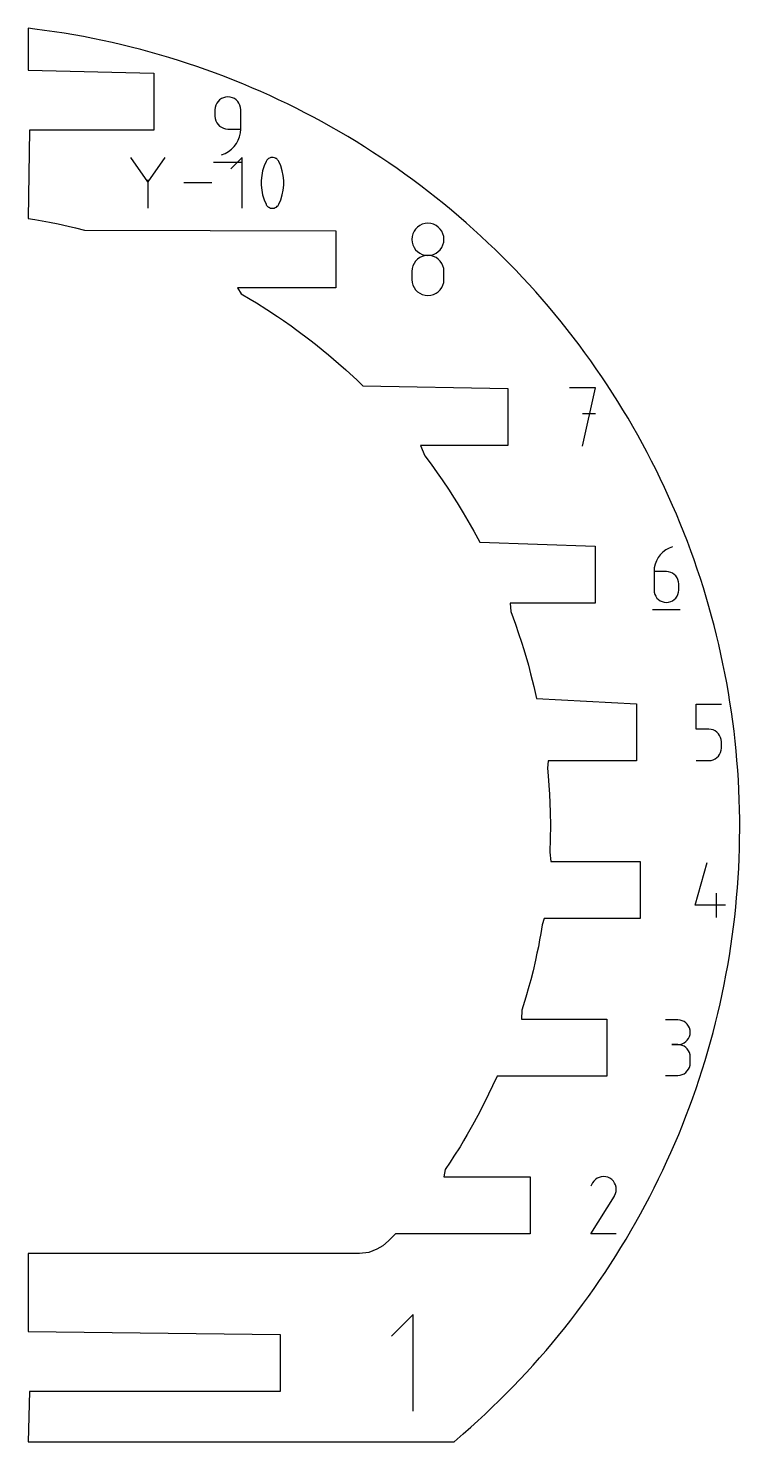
# Model space of a CAD drawing. Header units: metres. Extents: x 0 to 18, y 0 to 24.
# Drawn here: x 4.112 to 6.324, y 10.241 to 14.635 of the extents above; entities that cross this region are included whole.
import ezdxf

# ---------------------------------------------------------------- set-up
doc = ezdxf.new("R2010")
doc.units = ezdxf.units.M

msp = doc.modelspace()

# ---------------------------------------------------------------- linework, layer by layer
at = {"layer": 'annotation', "color": 1}
for p, q in [((4.712699, 14.416643), (4.707119, 14.412692)), ((4.718924, 14.419605), (4.712699, 14.416643)), ((4.725681, 14.421466), (4.718924, 14.419605)), ((4.732855, 14.422111), (4.725681, 14.421466)), ((4.740044, 14.421466), (4.732855, 14.422111)), ((4.732855, 14.422111), (4.732855, 14.422111)), ((4.746808, 14.419605), (4.740044, 14.421466)), ((4.753036, 14.416643), (4.746808, 14.419605)), ((4.758614, 14.412692), (4.753036, 14.416643)), ((4.693529, 14.389274), (4.692884, 14.382084)), ((4.692884, 14.382084), (4.692884, 14.36207)), ((4.695389, 14.396044), (4.693529, 14.389274)), ((4.69835, 14.402279), (4.695389, 14.396044)), ((4.702298, 14.407866), (4.69835, 14.402279)), ((4.707119, 14.412692), (4.702298, 14.407866)), ((4.76343, 14.407866), (4.758614, 14.412692)), ((4.767372, 14.402279), (4.76343, 14.407866)), ((4.770327, 14.396044), (4.767372, 14.402279)), ((4.772182, 14.389274), (4.770327, 14.396044)), ((4.772826, 14.382084), (4.772182, 14.389274)), ((4.772826, 14.322053), (4.772826, 14.382084)), ((4.772826, 14.382084), (4.772826, 14.382084)), ((4.692884, 14.36207), (4.692884, 14.36207)), ((4.692884, 14.36207), (4.693529, 14.354879)), ((4.693529, 14.354879), (4.695389, 14.348111)), ((4.695389, 14.348111), (4.69835, 14.341877)), ((4.69835, 14.341877), (4.702298, 14.336292)), ((4.702298, 14.336292), (4.707119, 14.331468)), ((4.707119, 14.331468), (4.712699, 14.327519)), ((4.712699, 14.327519), (4.718924, 14.324558)), ((4.718924, 14.324558), (4.725681, 14.322699)), ((4.725681, 14.322699), (4.732855, 14.322053)), ((4.732855, 14.322053), (4.772826, 14.322053)), ((4.759534, 14.276922), (4.765186, 14.287205)), ((4.765186, 14.287205), (4.769358, 14.298252)), ((4.769358, 14.298252), (4.771941, 14.309917)), ((4.771941, 14.309917), (4.772826, 14.322053)), ((4.712852, 14.242111), (4.724283, 14.246371)), ((4.712852, 14.242111), (4.712852, 14.242111)), ((4.724283, 14.246371), (4.734775, 14.252128)), ((4.734775, 14.252128), (4.744219, 14.259237)), ((4.744219, 14.259237), (4.752509, 14.267551)), ((4.752509, 14.267551), (4.759534, 14.276922)), ((4.484052, 14.157761), (4.43128, 14.234076)), ((4.536814, 14.234076), (4.484052, 14.157761)), ((4.687889, 14.219611), (4.777889, 14.219611)), ((4.777154, 14.234071), (4.741983, 14.19889)), ((4.777154, 14.075865), (4.777154, 14.234071)), ((4.845585, 14.207282), (4.841036, 14.192607)), ((4.851649, 14.221544), (4.845585, 14.207282)), ((4.853692, 14.22494), (4.851649, 14.221544)), ((4.851649, 14.221544), (4.851649, 14.221544)), ((4.856237, 14.227834), (4.853692, 14.22494)), ((4.859201, 14.230198), (4.856237, 14.227834)), ((4.862499, 14.232004), (4.859201, 14.230198)), ((4.866047, 14.233224), (4.862499, 14.232004)), ((4.869761, 14.23383), (4.866047, 14.233224)), ((4.873557, 14.233794), (4.869761, 14.23383)), ((4.87735, 14.233088), (4.873557, 14.233794)), ((4.881056, 14.231683), (4.87735, 14.233088)), ((4.882475, 14.230938), (4.881056, 14.231683)), ((4.881056, 14.231683), (4.881056, 14.231683)), ((4.883837, 14.230082), (4.882475, 14.230938)), ((4.885134, 14.229121), (4.883837, 14.230082)), ((4.886361, 14.228063), (4.885134, 14.229121)), ((4.887511, 14.226915), (4.886361, 14.228063)), ((4.888577, 14.225684), (4.887511, 14.226915)), ((4.889552, 14.224375), (4.888577, 14.225684)), ((4.890431, 14.222996), (4.889552, 14.224375)), ((4.891206, 14.221554), (4.890431, 14.222996)), ((4.8973, 14.207263), (4.891206, 14.221554)), ((4.891206, 14.221554), (4.891206, 14.221554)), ((4.90187, 14.192566), (4.8973, 14.207263)), ((4.484052, 14.163902), (4.484052, 14.07586)), ((4.682665, 14.154968), (4.596161, 14.154968)), ((4.838004, 14.177636), (4.836488, 14.162485)), ((4.836488, 14.162485), (4.836488, 14.147271)), ((4.841036, 14.192607), (4.838004, 14.177636)), ((4.904917, 14.17758), (4.90187, 14.192566)), ((4.906441, 14.162421), (4.904917, 14.17758)), ((4.906441, 14.147207), (4.906441, 14.162421)), ((4.836488, 14.147271), (4.838004, 14.132112)), ((4.838004, 14.132112), (4.841036, 14.117124)), ((4.841036, 14.117124), (4.845585, 14.102425)), ((4.8973, 14.102405), (4.90187, 14.117083)), ((4.90187, 14.117083), (4.904917, 14.132056)), ((4.904917, 14.132056), (4.906441, 14.147207)), ((4.845585, 14.102425), (4.851649, 14.088131)), ((4.851649, 14.088131), (4.851649, 14.088131)), ((4.851649, 14.088131), (4.852422, 14.086692)), ((4.852422, 14.086692), (4.853294, 14.08532)), ((4.853294, 14.08532), (4.854262, 14.084019)), ((4.854262, 14.084019), (4.855323, 14.082794)), ((4.855323, 14.082794), (4.856473, 14.08165)), ((4.856473, 14.08165), (4.857708, 14.080589)), ((4.857708, 14.080589), (4.859025, 14.079616)), ((4.859025, 14.079616), (4.860419, 14.078736)), ((4.860419, 14.078736), (4.861888, 14.077952)), ((4.861888, 14.077952), (4.861888, 14.077952)), ((4.861888, 14.077952), (4.865565, 14.076577)), ((4.865565, 14.076577), (4.869336, 14.075894)), ((4.869336, 14.075894), (4.873116, 14.075875)), ((4.873116, 14.075875), (4.876819, 14.076492)), ((4.876819, 14.076492), (4.880361, 14.077717)), ((4.880361, 14.077717), (4.883656, 14.079522)), ((4.883656, 14.079522), (4.886618, 14.08188)), ((4.886618, 14.08188), (4.889163, 14.084762)), ((4.889163, 14.084762), (4.891206, 14.088141)), ((4.891206, 14.088141), (4.8973, 14.102405)), ((4.891206, 14.088141), (4.891206, 14.088141)), ((5.329538, 14.022223), (5.322575, 14.017301)), ((5.337307, 14.025916), (5.329538, 14.022223)), ((5.34574, 14.028237), (5.337307, 14.025916)), ((5.354696, 14.029042), (5.34574, 14.028237)), ((5.363652, 14.028237), (5.354696, 14.029042)), ((5.354696, 14.029042), (5.354696, 14.029042)), ((5.372086, 14.025916), (5.363652, 14.028237)), ((5.379855, 14.022223), (5.372086, 14.025916)), ((5.386817, 14.017301), (5.379855, 14.022223)), ((5.305622, 13.988165), (5.304817, 13.979233)), ((5.304817, 13.979233), (5.304817, 13.979233)), ((5.304817, 13.979233), (5.305623, 13.97026)), ((5.307942, 13.99658), (5.305622, 13.988165)), ((5.311635, 14.004336), (5.307942, 13.99658)), ((5.31656, 14.01129), (5.311635, 14.004336)), ((5.322575, 14.017301), (5.31656, 14.01129)), ((5.392832, 14.01129), (5.386817, 14.017301)), ((5.397757, 14.004336), (5.392832, 14.01129)), ((5.401451, 13.99658), (5.397757, 14.004336)), ((5.403771, 13.988165), (5.401451, 13.99658)), ((5.40377, 13.97026), (5.404575, 13.979233)), ((5.404575, 13.979233), (5.403771, 13.988165)), ((5.404575, 13.979233), (5.404575, 13.979233)), ((5.305623, 13.97026), (5.307944, 13.961812)), ((5.307944, 13.961812), (5.311639, 13.954032)), ((5.311639, 13.954032), (5.316565, 13.94706)), ((5.316565, 13.94706), (5.322581, 13.941038)), ((5.322581, 13.941038), (5.329544, 13.936108)), ((5.329544, 13.936108), (5.337313, 13.932411)), ((5.337313, 13.932411), (5.345744, 13.930089)), ((5.345744, 13.930089), (5.354696, 13.929284)), ((5.354696, 13.929284), (5.363649, 13.930089)), ((5.363649, 13.930089), (5.37208, 13.932411)), ((5.37208, 13.932411), (5.379848, 13.936108)), ((5.379848, 13.936108), (5.386812, 13.941038)), ((5.386812, 13.941038), (5.392828, 13.94706)), ((5.392828, 13.94706), (5.397754, 13.954032)), ((5.397754, 13.954032), (5.401449, 13.961812)), ((5.401449, 13.961812), (5.40377, 13.97026)), ((5.305622, 13.888318), (5.304817, 13.879348)), ((5.307942, 13.896762), (5.305622, 13.888318)), ((5.311635, 13.90454), (5.307942, 13.896762)), ((5.31656, 13.911511), (5.311635, 13.90454)), ((5.322575, 13.917531), (5.31656, 13.911511)), ((5.329538, 13.92246), (5.322575, 13.917531)), ((5.337307, 13.926157), (5.329538, 13.92246)), ((5.34574, 13.928479), (5.337307, 13.926157)), ((5.354696, 13.929284), (5.34574, 13.928479)), ((5.363652, 13.928479), (5.354696, 13.929284)), ((5.354696, 13.929284), (5.354696, 13.929284)), ((5.354696, 13.929284), (5.354696, 13.929284)), ((5.372086, 13.926158), (5.363652, 13.928479)), ((5.379855, 13.922464), (5.372086, 13.926158)), ((5.386817, 13.917536), (5.379855, 13.922464)), ((5.392832, 13.911516), (5.386817, 13.917536)), ((5.397757, 13.904547), (5.392832, 13.911516)), ((5.401451, 13.896768), (5.397757, 13.904547)), ((5.403771, 13.888321), (5.401451, 13.896768)), ((5.404575, 13.879348), (5.403771, 13.888321)), ((5.304817, 13.879348), (5.304817, 13.8545)), ((5.304817, 13.8545), (5.304817, 13.8545)), ((5.304817, 13.8545), (5.305623, 13.845532)), ((5.305623, 13.845532), (5.307944, 13.837097)), ((5.401449, 13.837097), (5.40377, 13.845532)), ((5.40377, 13.845532), (5.404575, 13.8545)), ((5.404575, 13.8545), (5.404575, 13.879348)), ((5.404575, 13.879348), (5.404575, 13.879348)), ((5.307944, 13.837097), (5.311639, 13.829335)), ((5.311639, 13.829335), (5.316565, 13.822385)), ((5.316565, 13.822385), (5.322581, 13.816387)), ((5.322581, 13.816387), (5.329544, 13.811479)), ((5.329544, 13.811479), (5.337313, 13.807801)), ((5.337313, 13.807801), (5.345744, 13.805492)), ((5.345744, 13.805492), (5.354696, 13.804692)), ((5.354696, 13.804692), (5.363649, 13.805492)), ((5.354696, 13.804692), (5.354696, 13.804692)), ((5.363649, 13.805492), (5.37208, 13.807801)), ((5.37208, 13.807801), (5.379848, 13.811479)), ((5.379848, 13.811479), (5.386812, 13.816387)), ((5.386812, 13.816387), (5.392828, 13.822385)), ((5.392828, 13.822385), (5.397754, 13.829335)), ((5.397754, 13.829335), (5.401449, 13.837097)), ((5.875392, 13.517538), (5.794784, 13.517538)), ((5.835094, 13.336271), (5.875392, 13.517538)), ((5.875392, 13.436817), (5.835094, 13.436817)), ((6.094091, 13.013488), (6.085018, 13.006645)), ((6.104174, 13.019038), (6.094091, 13.013488)), ((6.115161, 13.023158), (6.104174, 13.019038)), ((6.115161, 13.023158), (6.115161, 13.023158)), ((6.060878, 12.969136), (6.058399, 12.95792)), ((6.064883, 12.979756), (6.060878, 12.969136)), ((6.07031, 12.98964), (6.064883, 12.979756)), ((6.077056, 12.99865), (6.07031, 12.98964)), ((6.085018, 13.006645), (6.077056, 12.99865)), ((6.058399, 12.95792), (6.05755, 12.946246)), ((6.05755, 12.946246), (6.05755, 12.888841)), ((6.095903, 12.946246), (6.05755, 12.946246)), ((6.102801, 12.94563), (6.095903, 12.946246)), ((6.109292, 12.943855), (6.102801, 12.94563)), ((6.115267, 12.941027), (6.109292, 12.943855)), ((6.120619, 12.937253), (6.115267, 12.941027)), ((6.125241, 12.932641), (6.120619, 12.937253)), ((6.129023, 12.927297), (6.125241, 12.932641)), ((6.131858, 12.921329), (6.129023, 12.927297)), ((6.133639, 12.914843), (6.131858, 12.921329)), ((6.05755, 12.888841), (6.05755, 12.888841)), ((6.05755, 12.888841), (6.058169, 12.881941)), ((6.058169, 12.881941), (6.059954, 12.875447)), ((6.059954, 12.875447), (6.062795, 12.869466)), ((6.129023, 12.869466), (6.131858, 12.875447)), ((6.131858, 12.875447), (6.133639, 12.881941)), ((6.134256, 12.907947), (6.133639, 12.914843)), ((6.133639, 12.881941), (6.134256, 12.888841)), ((6.134256, 12.888841), (6.134256, 12.907947)), ((6.134256, 12.907947), (6.134256, 12.907947)), ((6.062795, 12.869466), (6.066583, 12.864106)), ((6.066583, 12.864106), (6.071209, 12.859478)), ((6.071209, 12.859478), (6.076563, 12.855689)), ((6.076563, 12.855689), (6.082536, 12.852848)), ((6.082536, 12.852848), (6.089019, 12.851063)), ((6.089019, 12.851063), (6.095903, 12.850444)), ((6.095903, 12.850444), (6.102801, 12.851063)), ((6.095903, 12.850444), (6.095903, 12.850444)), ((6.102801, 12.851063), (6.109292, 12.852848)), ((6.109292, 12.852848), (6.115267, 12.855689)), ((6.115267, 12.855689), (6.120619, 12.859478)), ((6.120619, 12.859478), (6.125241, 12.864106)), ((6.125241, 12.864106), (6.129023, 12.869466)), ((6.052746, 12.828855), (6.139103, 12.828855)), ((6.188773, 12.45631), (6.188773, 12.534587)), ((6.188773, 12.534587), (6.26684, 12.534587)), ((6.227806, 12.45631), (6.188773, 12.45631)), ((6.234815, 12.455684), (6.227806, 12.45631)), ((6.241415, 12.453877), (6.234815, 12.455684)), ((6.247495, 12.450999), (6.241415, 12.453877)), ((6.252943, 12.447158), (6.247495, 12.450999)), ((6.25765, 12.442464), (6.252943, 12.447158)), ((6.261505, 12.437025), (6.25765, 12.442464)), ((6.264395, 12.430951), (6.261505, 12.437025)), ((6.26621, 12.42435), (6.264395, 12.430951)), ((6.26684, 12.417331), (6.26621, 12.42435)), ((6.26621, 12.390864), (6.26684, 12.397886)), ((6.26684, 12.397886), (6.26684, 12.417331)), ((6.26684, 12.417331), (6.26684, 12.417331)), ((6.188773, 12.358808), (6.227806, 12.358808)), ((6.227806, 12.358808), (6.234812, 12.359438)), ((6.227806, 12.358808), (6.227806, 12.358808)), ((6.234812, 12.359438), (6.24141, 12.361254)), ((6.24141, 12.361254), (6.24749, 12.364146)), ((6.24749, 12.364146), (6.252939, 12.368002)), ((6.252939, 12.368002), (6.257647, 12.372713)), ((6.257647, 12.372713), (6.261502, 12.378167)), ((6.261502, 12.378167), (6.264394, 12.384254)), ((6.264394, 12.384254), (6.26621, 12.390864)), ((6.184985, 11.909318), (6.222738, 12.04172)), ((6.279516, 11.909318), (6.184985, 11.909318)), ((6.251181, 11.871469), (6.251181, 11.947082)), ((6.1317, 11.552564), (6.093384, 11.552564)), ((6.138591, 11.551946), (6.1317, 11.552564)), ((6.145076, 11.550163), (6.138591, 11.551946)), ((6.151045, 11.547326), (6.145076, 11.550163)), ((6.156393, 11.543545), (6.151045, 11.547326)), ((6.161009, 11.538928), (6.156393, 11.543545)), ((6.164788, 11.533586), (6.161009, 11.538928)), ((6.167621, 11.527628), (6.164788, 11.533586)), ((6.169399, 11.521163), (6.167621, 11.527628)), ((6.170016, 11.514302), (6.169399, 11.521163)), ((6.169399, 11.507409), (6.170016, 11.514302)), ((6.170016, 11.514302), (6.170016, 11.514302)), ((6.1317, 11.475932), (6.112515, 11.475932)), ((6.112515, 11.475932), (6.1317, 11.475932)), ((6.1317, 11.475932), (6.138591, 11.476551)), ((6.138591, 11.475314), (6.1317, 11.475932)), ((6.1317, 11.475932), (6.1317, 11.475932)), ((6.138591, 11.476551), (6.145076, 11.478334)), ((6.145076, 11.473531), (6.138591, 11.475314)), ((6.145076, 11.478334), (6.151045, 11.481174)), ((6.151045, 11.470694), (6.145076, 11.473531)), ((6.151045, 11.481174), (6.156393, 11.484961)), ((6.156393, 11.466912), (6.151045, 11.470694)), ((6.156393, 11.484961), (6.161009, 11.489587)), ((6.161009, 11.489587), (6.164788, 11.494943)), ((6.164788, 11.494943), (6.167621, 11.50092)), ((6.167621, 11.50092), (6.169399, 11.507409)), ((6.161009, 11.462296), (6.156393, 11.466912)), ((6.164788, 11.456953), (6.161009, 11.462296)), ((6.167621, 11.450995), (6.164788, 11.456953)), ((6.169399, 11.444531), (6.167621, 11.450995)), ((6.170016, 11.43767), (6.169399, 11.444531)), ((6.170016, 11.418485), (6.170016, 11.43767)), ((6.170016, 11.43767), (6.170016, 11.43767)), ((6.138591, 11.380841), (6.145076, 11.382623)), ((6.145076, 11.382623), (6.151045, 11.385459)), ((6.151045, 11.385459), (6.156393, 11.389239)), ((6.156393, 11.389239), (6.161009, 11.393855)), ((6.161009, 11.393855), (6.164788, 11.399197)), ((6.164788, 11.399197), (6.167621, 11.405155)), ((6.167621, 11.405155), (6.169399, 11.411621)), ((6.169399, 11.411621), (6.170016, 11.418485)), ((6.093384, 11.380223), (6.1317, 11.380223)), ((6.1317, 11.380223), (6.138591, 11.380841)), ((6.1317, 11.380223), (6.1317, 11.380223)), ((5.866341, 11.045668), (5.861145, 11.0357)), ((5.870464, 11.051515), (5.866341, 11.045668)), ((5.875412, 11.056396), (5.870464, 11.051515)), ((5.881032, 11.060272), (5.875412, 11.056396)), ((5.887176, 11.063103), (5.881032, 11.060272)), ((5.893692, 11.064852), (5.887176, 11.063103)), ((5.900429, 11.065477), (5.893692, 11.064852)), ((5.907239, 11.064941), (5.900429, 11.065477)), ((5.913969, 11.063205), (5.907239, 11.064941)), ((5.92047, 11.060228), (5.913969, 11.063205)), ((5.926284, 11.056099), (5.92047, 11.060228)), ((5.92047, 11.060228), (5.92047, 11.060228)), ((5.931145, 11.051145), (5.926284, 11.056099)), ((5.935011, 11.045517), (5.931145, 11.051145)), ((5.937836, 11.039366), (5.935011, 11.045517)), ((5.93958, 11.032846), (5.937836, 11.039366)), ((5.940197, 11.026107), (5.93958, 11.032846)), ((5.861033, 10.887292), (5.934158, 11.005015)), ((5.934158, 11.005015), (5.934246, 11.005123)), ((5.934158, 11.005015), (5.934158, 11.005015)), ((5.934246, 11.005123), (5.93433, 11.005232)), ((5.93433, 11.005232), (5.93441, 11.005343)), ((5.93441, 11.005343), (5.934489, 11.005457)), ((5.934489, 11.005457), (5.934565, 11.005574)), ((5.934565, 11.005574), (5.93464, 11.005696)), ((5.93464, 11.005696), (5.934714, 11.005824)), ((5.934714, 11.005824), (5.934788, 11.005958)), ((5.934788, 11.005958), (5.934862, 11.006099)), ((5.934862, 11.006099), (5.937882, 11.012582)), ((5.934862, 11.006099), (5.934862, 11.006099)), ((5.937882, 11.012582), (5.939646, 11.019302)), ((5.939646, 11.019302), (5.940197, 11.026107)), ((5.94017, 10.887292), (5.861033, 10.887292)), ((5.308562, 10.636284), (5.241868, 10.569572)), ((5.308562, 10.336284), (5.308562, 10.636284))]:
    msp.add_line(p, q, dxfattribs=at)
at = {"layer": 'boundary', "color": 5}
for p, q in [((4.133213, 14.632933), (4.112487, 14.63541)), ((4.112487, 14.63541), (4.112487, 14.505236)), ((4.163386, 14.628983), (4.133213, 14.632933)), ((4.193579, 14.624659), (4.163386, 14.628983)), ((4.223679, 14.61997), (4.193579, 14.624659)), ((4.253703, 14.61492), (4.223679, 14.61997)), ((4.283664, 14.609502), (4.253703, 14.61492)), ((4.313594, 14.603715), (4.283664, 14.609502)), ((4.34341, 14.597568), (4.313594, 14.603715)), ((4.37318, 14.591054), (4.34341, 14.597568)), ((4.402844, 14.584185), (4.37318, 14.591054)), ((4.432409, 14.576957), (4.402844, 14.584185)), ((4.461951, 14.569353), (4.432409, 14.576957)), ((4.49131, 14.561411), (4.461951, 14.569353)), ((4.520601, 14.553105), (4.49131, 14.561411)), ((4.549814, 14.544434), (4.520601, 14.553105)), ((4.112487, 14.505236), (4.502889, 14.495861)), ((4.578929, 14.535407), (4.549814, 14.544434)), ((4.607865, 14.526048), (4.578929, 14.535407)), ((4.636705, 14.516328), (4.607865, 14.526048)), ((4.665449, 14.506248), (4.636705, 14.516328)), ((4.69408, 14.495816), (4.665449, 14.506248)), ((4.502889, 14.495861), (4.502889, 14.318361)), ((4.72255, 14.48505), (4.69408, 14.495816)), ((4.750882, 14.473936), (4.72255, 14.48505)), ((4.779095, 14.462472), (4.750882, 14.473936)), ((4.807173, 14.450665), (4.779095, 14.462472)), ((4.835071, 14.438528), (4.807173, 14.450665)), ((4.862827, 14.42605), (4.835071, 14.438528)), ((4.890452, 14.413226), (4.862827, 14.42605)), ((4.917919, 14.400065), (4.890452, 14.413226)), ((4.945209, 14.386578), (4.917919, 14.400065)), ((4.972319, 14.372764), (4.945209, 14.386578)), ((4.999302, 14.358601), (4.972319, 14.372764)), ((5.02608, 14.34413), (4.999302, 14.358601)), ((5.052685, 14.329325), (5.02608, 14.34413)), ((5.079109, 14.314201), (5.052685, 14.329325)), ((4.116362, 14.318361), (4.112487, 14.044035)), ((4.502889, 14.318361), (4.116362, 14.318361)), ((5.105346, 14.298756), (5.079109, 14.314201)), ((5.131375, 14.282996), (5.105346, 14.298756)), ((5.157226, 14.266919), (5.131375, 14.282996)), ((5.182873, 14.250526), (5.157226, 14.266919)), ((5.208336, 14.233823), (5.182873, 14.250526)), ((5.233577, 14.216812), (5.208336, 14.233823)), ((5.258615, 14.19949), (5.233577, 14.216812)), ((5.28343, 14.181871), (5.258615, 14.19949)), ((5.308047, 14.163942), (5.28343, 14.181871)), ((5.332427, 14.145729), (5.308047, 14.163942)), ((5.356597, 14.127206), (5.332427, 14.145729)), ((5.380539, 14.108392), (5.356597, 14.127206)), ((5.40423, 14.089305), (5.380539, 14.108392)), ((5.427709, 14.069906), (5.40423, 14.089305)), ((5.450937, 14.050243), (5.427709, 14.069906)), ((4.112487, 14.044035), (4.133006, 14.040729)), ((4.133006, 14.040729), (4.178399, 14.032587)), ((4.178399, 14.032587), (4.205685, 14.026938)), ((4.205685, 14.026938), (4.23602, 14.020518)), ((4.23602, 14.020518), (4.258819, 14.015133)), ((5.47395, 14.030274), (5.450937, 14.050243)), ((5.496695, 14.010044), (5.47395, 14.030274)), ((4.258819, 14.015133), (4.287528, 14.008116)), ((4.287528, 14.008116), (5.068952, 14.005758)), ((5.068952, 14.005758), (5.068952, 13.828258)), ((5.519185, 13.989548), (5.496695, 14.010044)), ((5.541428, 13.968766), (5.519185, 13.989548)), ((5.563414, 13.947724), (5.541428, 13.968766)), ((5.585165, 13.9264), (5.563414, 13.947724)), ((5.606629, 13.904829), (5.585165, 13.9264)), ((5.627848, 13.882985), (5.606629, 13.904829)), ((5.648787, 13.860893), (5.627848, 13.882985)), ((5.669461, 13.838543), (5.648787, 13.860893)), ((5.068952, 13.828258), (4.76242, 13.828258)), ((4.76242, 13.828258), (4.774655, 13.809519)), ((4.774655, 13.809519), (4.8026, 13.793237)), ((5.689847, 13.815949), (5.669461, 13.838543)), ((5.709978, 13.793104), (5.689847, 13.815949)), ((4.8026, 13.793237), (4.822007, 13.781392)), ((4.822007, 13.781392), (4.854107, 13.761107)), ((4.854107, 13.761107), (4.887335, 13.739282)), ((5.729814, 13.770012), (5.709978, 13.793104)), ((5.749372, 13.746691), (5.729814, 13.770012)), ((4.887335, 13.739282), (4.905614, 13.726755)), ((4.905614, 13.726755), (4.929323, 13.709924)), ((4.929323, 13.709924), (4.94772, 13.696835)), ((5.768649, 13.723123), (5.749372, 13.746691)), ((5.787636, 13.699325), (5.768649, 13.723123)), ((4.94772, 13.696835), (4.987777, 13.666516)), ((4.987777, 13.666516), (5.004945, 13.653278)), ((5.806323, 13.675294), (5.787636, 13.699325)), ((5.824723, 13.651052), (5.806323, 13.675294)), ((5.004945, 13.653278), (5.029122, 13.633774)), ((5.029122, 13.633774), (5.045675, 13.620065)), ((5.84284, 13.626564), (5.824723, 13.651052)), ((5.860634, 13.601876), (5.84284, 13.626564)), ((5.045675, 13.620065), (5.076467, 13.593686)), ((5.076467, 13.593686), (5.100016, 13.573072)), ((5.878143, 13.576964), (5.860634, 13.601876)), ((5.100016, 13.573072), (5.134384, 13.541042)), ((5.134384, 13.541042), (5.15235, 13.523948)), ((5.89533, 13.551846), (5.878143, 13.576964)), ((5.912225, 13.526525), (5.89533, 13.551846)), ((5.15235, 13.523948), (5.603532, 13.515654)), ((5.603532, 13.515654), (5.603532, 13.338154)), ((5.928804, 13.500992), (5.912225, 13.526525)), ((5.945075, 13.475257), (5.928804, 13.500992)), ((5.961024, 13.449332), (5.945075, 13.475257)), ((5.976668, 13.423215), (5.961024, 13.449332)), ((5.991985, 13.396905), (5.976668, 13.423215)), ((6.006982, 13.370413), (5.991985, 13.396905)), ((6.021652, 13.343738), (6.006982, 13.370413)), ((5.603532, 13.338154), (5.331534, 13.338154)), ((5.331534, 13.338154), (5.345122, 13.305893)), ((6.035998, 13.316894), (6.021652, 13.343738)), ((6.050022, 13.289869), (6.035998, 13.316894)), ((5.345122, 13.305893), (5.364558, 13.280133)), ((5.364558, 13.280133), (5.383591, 13.253563)), ((6.063702, 13.262681), (6.050022, 13.289869)), ((5.383591, 13.253563), (5.398945, 13.231403)), ((5.398945, 13.231403), (5.420687, 13.199166)), ((6.077054, 13.235324), (6.063702, 13.262681)), ((6.090084, 13.207811), (6.077054, 13.235324)), ((5.420687, 13.199166), (5.434312, 13.177828)), ((6.102767, 13.180135), (6.090084, 13.207811)), ((5.434312, 13.177828), (5.445753, 13.159848)), ((5.445753, 13.159848), (5.464659, 13.128753)), ((6.11512, 13.152301), (6.102767, 13.180135)), ((6.127125, 13.124342), (6.11512, 13.152301)), ((5.464659, 13.128753), (5.486083, 13.091704)), ((6.138796, 13.09622), (6.127125, 13.124342)), ((6.150118, 13.067952), (6.138796, 13.09622)), ((5.486083, 13.091704), (5.497318, 13.071782)), ((5.497318, 13.071782), (5.515746, 13.037597)), ((6.161102, 13.039562), (6.150118, 13.067952)), ((5.515746, 13.037597), (5.875033, 13.025551)), ((5.875033, 13.025551), (5.875033, 12.848051)), ((6.171726, 13.01104), (6.161102, 13.039562)), ((6.182013, 12.982389), (6.171726, 13.01104)), ((6.191945, 12.953613), (6.182013, 12.982389)), ((6.20153, 12.924723), (6.191945, 12.953613)), ((6.210768, 12.895707), (6.20153, 12.924723)), ((6.219645, 12.866596), (6.210768, 12.895707)), ((5.875033, 12.848051), (5.609903, 12.848051)), ((5.609903, 12.848051), (5.612586, 12.821761)), ((6.228158, 12.837364), (6.219645, 12.866596)), ((6.236322, 12.808035), (6.228158, 12.837364)), ((5.612586, 12.821761), (5.626716, 12.783091)), ((6.244131, 12.778619), (6.236322, 12.808035)), ((5.626716, 12.783091), (5.636646, 12.753702)), ((5.636646, 12.753702), (5.645514, 12.726457)), ((6.251581, 12.749095), (6.244131, 12.778619)), ((6.258673, 12.719492), (6.251581, 12.749095)), ((5.645514, 12.726457), (5.652586, 12.703969)), ((5.652586, 12.703969), (5.666829, 12.655434)), ((6.265402, 12.689804), (6.258673, 12.719492)), ((5.666829, 12.655434), (5.673986, 12.628229)), ((6.271769, 12.660035), (6.265402, 12.689804)), ((6.277769, 12.630194), (6.271769, 12.660035)), ((5.673986, 12.628229), (5.683662, 12.589225)), ((6.283405, 12.600281), (6.277769, 12.630194)), ((5.683662, 12.589225), (5.692146, 12.551597)), ((6.288679, 12.5703), (6.283405, 12.600281)), ((6.293585, 12.540257), (6.288679, 12.5703)), ((5.692146, 12.551597), (6.003105, 12.535448)), ((6.003105, 12.535448), (6.003105, 12.357948)), ((6.298124, 12.51015), (6.293585, 12.540257)), ((6.302302, 12.479998), (6.298124, 12.51015)), ((6.306115, 12.449797), (6.302302, 12.479998)), ((6.309557, 12.419541), (6.306115, 12.449797)), ((6.312627, 12.389266), (6.309557, 12.419541)), ((5.728757, 12.357948), (5.726298, 12.334899)), ((6.003105, 12.357948), (5.728757, 12.357948)), ((6.31533, 12.358943), (6.312627, 12.389266)), ((6.317666, 12.32859), (6.31533, 12.358943)), ((5.726298, 12.334899), (5.728503, 12.31141)), ((5.728503, 12.31141), (5.730912, 12.281599)), ((6.319624, 12.298201), (6.317666, 12.32859)), ((5.730912, 12.281599), (5.73252, 12.254851)), ((6.321219, 12.267806), (6.319624, 12.298201)), ((6.322438, 12.237389), (6.321219, 12.267806)), ((5.73252, 12.254851), (5.734958, 12.19853)), ((6.323293, 12.206954), (6.322438, 12.237389)), ((5.734958, 12.19853), (5.735635, 12.156462)), ((6.323771, 12.176522), (6.323293, 12.206954)), ((6.323883, 12.146084), (6.323771, 12.176522)), ((5.735635, 12.156462), (5.735188, 12.115054)), ((6.323621, 12.11564), (6.323883, 12.146084)), ((5.735188, 12.115054), (5.733845, 12.074174)), ((6.321992, 12.054775), (6.322995, 12.085198)), ((6.322995, 12.085198), (6.323621, 12.11564)), ((5.733845, 12.074174), (5.736684, 12.045344)), ((5.736684, 12.045344), (6.014459, 12.045344)), ((6.014459, 12.045344), (6.014459, 11.867844)), ((6.320628, 12.024368), (6.321992, 12.054775)), ((6.318885, 11.99397), (6.320628, 12.024368)), ((6.314293, 11.933268), (6.316776, 11.963609)), ((6.316776, 11.963609), (6.318885, 11.99397)), ((6.311445, 11.902962), (6.314293, 11.933268)), ((5.715871, 11.867844), (5.710201, 11.847771)), ((6.014459, 11.867844), (5.715871, 11.867844)), ((6.304639, 11.84246), (6.308227, 11.872681)), ((6.308227, 11.872681), (6.311445, 11.902962)), ((5.705821, 11.821675), (5.702041, 11.801794)), ((5.710201, 11.847771), (5.705821, 11.821675)), ((6.300676, 11.812271), (6.304639, 11.84246)), ((5.697917, 11.780005), (5.693682, 11.759983)), ((5.702041, 11.801794), (5.697917, 11.780005)), ((6.29167, 11.752067), (6.296352, 11.782138)), ((6.296352, 11.782138), (6.300676, 11.812271)), ((5.689103, 11.738335), (5.681381, 11.705422)), ((5.693682, 11.759983), (5.689103, 11.738335)), ((6.286617, 11.722045), (6.29167, 11.752067)), ((5.681381, 11.705422), (5.674255, 11.677185)), ((6.275415, 11.6622), (6.281196, 11.692085)), ((6.281196, 11.692085), (6.286617, 11.722045)), ((5.668783, 11.656092), (5.659291, 11.622796)), ((5.674255, 11.677185), (5.668783, 11.656092)), ((6.269268, 11.632383), (6.275415, 11.6622)), ((5.659291, 11.622796), (5.646996, 11.582492)), ((6.255883, 11.572984), (6.262756, 11.602642)), ((6.262756, 11.602642), (6.269268, 11.632383)), ((5.646996, 11.582492), (5.645177, 11.555241)), ((6.248645, 11.543414), (6.255883, 11.572984)), ((5.645177, 11.555241), (5.911038, 11.555241)), ((5.911038, 11.555241), (5.911038, 11.377741)), ((6.2331, 11.48455), (6.241056, 11.513943)), ((6.241056, 11.513943), (6.248645, 11.543414)), ((6.224794, 11.455265), (6.2331, 11.48455)), ((6.207118, 11.397003), (6.216142, 11.426088)), ((6.216142, 11.426088), (6.224794, 11.455265)), ((6.197743, 11.368047), (6.207118, 11.397003)), ((5.555661, 11.347634), (5.543458, 11.321633)), ((5.569457, 11.377741), (5.555661, 11.347634)), ((5.911038, 11.377741), (5.569457, 11.377741)), ((6.177947, 11.310469), (6.188017, 11.339195)), ((6.188017, 11.339195), (6.197743, 11.368047)), ((5.543458, 11.321633), (5.525378, 11.285109)), ((6.167517, 11.281867), (6.177947, 11.310469)), ((5.50989, 11.255873), (5.493074, 11.225074)), ((5.525378, 11.285109), (5.50989, 11.255873)), ((6.14563, 11.225051), (6.156751, 11.253391)), ((6.156751, 11.253391), (6.167517, 11.281867)), ((5.493074, 11.225074), (5.477134, 11.196622)), ((6.134175, 11.196856), (6.14563, 11.225051)), ((5.465342, 11.176716), (5.454484, 11.1585)), ((5.477134, 11.196622), (5.465342, 11.176716)), ((6.110221, 11.140872), (6.122371, 11.168799)), ((6.122371, 11.168799), (6.134175, 11.196856)), ((5.435735, 11.128715), (5.423881, 11.11009)), ((5.454484, 11.1585), (5.435735, 11.128715)), ((6.09774, 11.113114), (6.110221, 11.140872)), ((5.408557, 11.087166), (5.403944, 11.065138)), ((5.423881, 11.11009), (5.408557, 11.087166)), ((6.071758, 11.058052), (6.084927, 11.085508)), ((6.084927, 11.085508), (6.09774, 11.113114)), ((5.403944, 11.065138), (5.672889, 11.065138)), ((5.672889, 11.065138), (5.672889, 10.887638)), ((6.044459, 11.003637), (6.058274, 11.030765)), ((6.058274, 11.030765), (6.071758, 11.058052)), ((6.030307, 10.976686), (6.044459, 11.003637)), ((6.001027, 10.923301), (6.015825, 10.949903)), ((6.015825, 10.949903), (6.030307, 10.976686)), ((5.9859, 10.89688), (6.001027, 10.923301)), ((5.23241, 10.865341), (5.214658, 10.850381)), ((5.253788, 10.887638), (5.23241, 10.865341)), ((5.672889, 10.887638), (5.253788, 10.887638)), ((5.954688, 10.844609), (5.970458, 10.870651)), ((5.970458, 10.870651), (5.9859, 10.89688)), ((4.112487, 10.826042), (4.112487, 10.584409)), ((4.122275, 10.826042), (4.112487, 10.826042)), ((4.152108, 10.826042), (4.122275, 10.826042)), ((4.184513, 10.826042), (4.152108, 10.826042)), ((4.211773, 10.826042), (4.184513, 10.826042)), ((4.249293, 10.826042), (4.211773, 10.826042)), ((4.271438, 10.826042), (4.249293, 10.826042)), ((4.301271, 10.826042), (4.271438, 10.826042)), ((4.339035, 10.826042), (4.301271, 10.826042)), ((4.360936, 10.826042), (4.339035, 10.826042)), ((4.39108, 10.826042), (4.360936, 10.826042)), ((4.420601, 10.826042), (4.39108, 10.826042)), ((4.450434, 10.826042), (4.420601, 10.826042)), ((4.480266, 10.826042), (4.450434, 10.826042)), ((4.510099, 10.826042), (4.480266, 10.826042)), ((4.545064, 10.826042), (4.510099, 10.826042)), ((4.577468, 10.826042), (4.545064, 10.826042)), ((4.603761, 10.826042), (4.577468, 10.826042)), ((4.629429, 10.826042), (4.603761, 10.826042)), ((4.659262, 10.826042), (4.629429, 10.826042)), ((4.689094, 10.826042), (4.659262, 10.826042)), ((4.718927, 10.826042), (4.689094, 10.826042)), ((4.751093, 10.826042), (4.718927, 10.826042)), ((4.778592, 10.826042), (4.751093, 10.826042)), ((4.816442, 10.826042), (4.778592, 10.826042)), ((4.838257, 10.826042), (4.816442, 10.826042)), ((4.86809, 10.826042), (4.838257, 10.826042)), ((4.905614, 10.826042), (4.86809, 10.826042)), ((4.927755, 10.826042), (4.905614, 10.826042)), ((4.958229, 10.826042), (4.927755, 10.826042)), ((4.98742, 10.826042), (4.958229, 10.826042)), ((5.017253, 10.826042), (4.98742, 10.826042)), ((5.047085, 10.826042), (5.017253, 10.826042)), ((5.076918, 10.826042), (5.047085, 10.826042)), ((5.111643, 10.826053), (5.076918, 10.826042)), ((5.142535, 10.826849), (5.111643, 10.826053)), ((5.17091, 10.829655), (5.142535, 10.826849)), ((5.196248, 10.83972), (5.17091, 10.829655)), ((5.214658, 10.850381), (5.196248, 10.83972)), ((5.922215, 10.793107), (5.938609, 10.818757)), ((5.938609, 10.818757), (5.954688, 10.844609)), ((5.888492, 10.742411), (5.905518, 10.76766)), ((5.905518, 10.76766), (5.922215, 10.793107)), ((5.871178, 10.717373), (5.888492, 10.742411)), ((5.835635, 10.667944), (5.853557, 10.692557)), ((5.853557, 10.692557), (5.871178, 10.717373)), ((5.798885, 10.619398), (5.817418, 10.64357)), ((5.817418, 10.64357), (5.835635, 10.667944)), ((5.760984, 10.571762), (5.780085, 10.595467)), ((5.780085, 10.595467), (5.798885, 10.619398)), ((4.112487, 10.584409), (4.895243, 10.575034)), ((4.895243, 10.575034), (4.895243, 10.397534)), ((5.721922, 10.52506), (5.741603, 10.548296)), ((5.741603, 10.548296), (5.760984, 10.571762)), ((5.701978, 10.502071), (5.721922, 10.52506)), ((5.661235, 10.456825), (5.681735, 10.479322)), ((5.681735, 10.479322), (5.701978, 10.502071)), ((5.619403, 10.412581), (5.640455, 10.434578)), ((5.640455, 10.434578), (5.661235, 10.456825)), ((4.116362, 10.397534), (4.112487, 10.241233)), ((4.895243, 10.397534), (4.116362, 10.397534)), ((5.576507, 10.369372), (5.598094, 10.390856)), ((5.598094, 10.390856), (5.619403, 10.412581)), ((5.510232, 10.306555), (5.532573, 10.327227)), ((5.532573, 10.327227), (5.554669, 10.348172)), ((5.554669, 10.348172), (5.576507, 10.369372)), ((5.464774, 10.26603), (5.48762, 10.286152)), ((5.48762, 10.286152), (5.510232, 10.306555)), ((4.112487, 10.241233), (4.399508, 10.241233)), ((4.399508, 10.241233), (4.82019, 10.241233)), ((4.82019, 10.241233), (5.078566, 10.241233)), ((5.078566, 10.241233), (5.101295, 10.241233)), ((5.101295, 10.241233), (5.129957, 10.241233)), ((5.129957, 10.241233), (5.15389, 10.241233)), ((5.15389, 10.241233), (5.183494, 10.241233)), ((5.183494, 10.241233), (5.221297, 10.241233)), ((5.221297, 10.241233), (5.24457, 10.241233)), ((5.24457, 10.241233), (5.27176, 10.241233)), ((5.27176, 10.241233), (5.304046, 10.241233)), ((5.304046, 10.241233), (5.343106, 10.241233)), ((5.343106, 10.241233), (5.391392, 10.241233)), ((5.391392, 10.241233), (5.435865, 10.241233)), ((5.435865, 10.241233), (5.464774, 10.26603))]:
    msp.add_line(p, q, dxfattribs=at)

doc.saveas('drawing.dxf')
